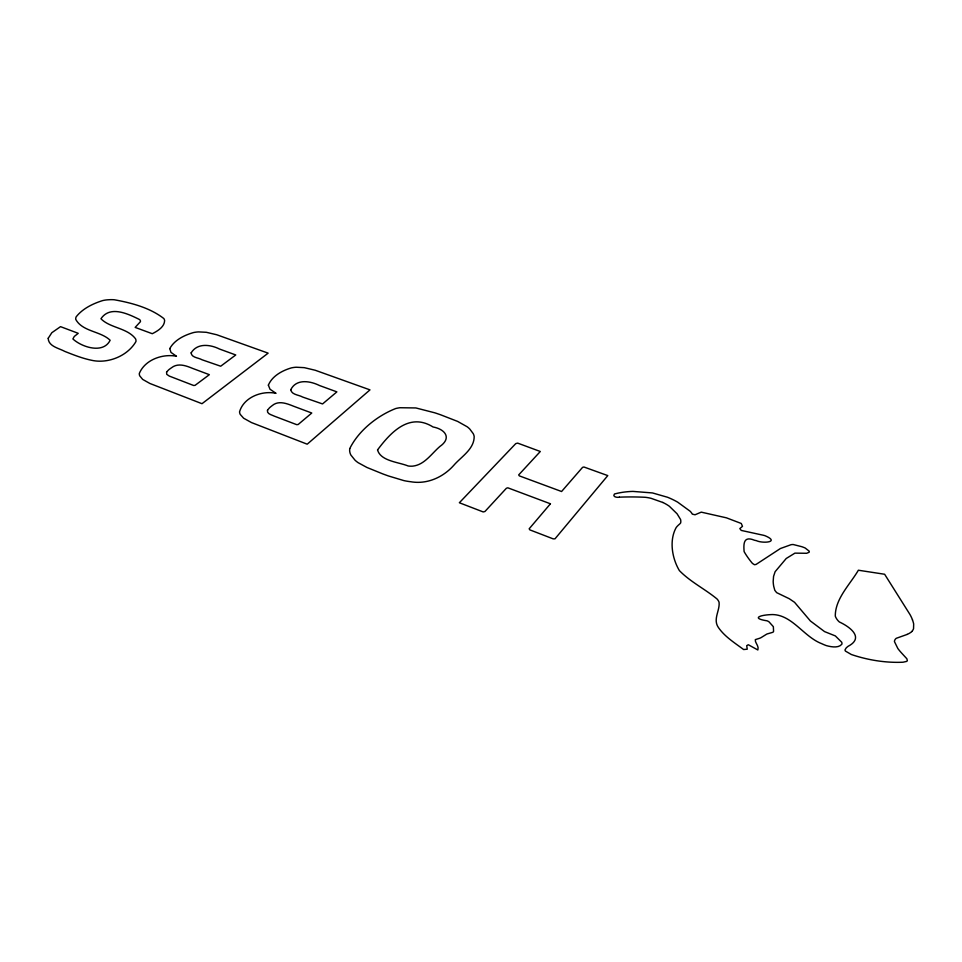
<?xml version="1.0" encoding="UTF-8"?>
<svg xmlns="http://www.w3.org/2000/svg" width="962" height="962" viewBox="0 0 962 962"><rect width="100%" height="100%" fill="white"/><g stroke="black" fill="none" stroke-linecap="round" stroke-linejoin="round"><path stroke-width="1.44" d="M911.711 631.541L912.144 631.084A18.242 11.015 16.9 0 0 913.551 628.619L913.672 623.977A53.151 32.455 16.1 0 0 912.457 619.889M907.19 634.415L896.271 638.311A11.316 6.902 17.6 0 0 894.9 639.898A9.848 6.012 17.6 0 0 894.456 641.618L897.859 648.532A62.362 37.181 18.3 0 0 901.731 653.174L906.853 658.754L907.346 660.533A3.992 2.465 18 0 1 906.673 661.399L903.005 662.217A90.969 54.654 15.9 0 1 851.37 654.521L845.478 651.106A4.87 3.054 16.6 0 1 844.985 649.939L846.175 647.943A53.499 33.49 18.1 0 1 848.099 646.308C864.682 637.662 849.855 626.815 839.405 621.993A12.891 7.912 15.8 0 1 838.082 620.718A19.168 11.724 15.9 0 1 835.293 616.101C835.16 598.701 849.963 584.559 858.369 570.225L884.631 574.254L909.944 614.465A65.572 40.224 15.8 0 1 912.505 619.901M619.36 497.186C617.46 497.763 611.892 496.897 614.465 493.987L617.953 493.145A60.594 36.989 9 0 1 632.9 491.402L652.489 492.941L667.58 497.27A59.536 36.328 8.9 0 1 677.669 502.152L690.223 511.303A22.547 13.54 9.5 0 1 692.315 514.141L695.057 514.766L701.25 512.145L726.442 517.833L741.269 523.472L742.484 526.334L739.826 528.583L741.233 530.423L761.615 534.872A21.873 13.131 12.3 0 1 764.874 535.654C780.651 542.219 762.806 543.722 756.336 540.632A14.033 8.333 11.9 0 1 754.364 540.199C743.301 535.606 743.518 544.083 744.119 551.635A117.28 67.929 14.1 0 0 752.428 563.395L754.424 564.706L756.036 564.453L780.41 548.52L791.017 544.708A10.305 6.133 13.1 0 1 793.169 544.516L801.875 546.717A45.082 27.309 13.4 0 1 805.11 547.967L809.162 551.13A3.68 2.177 13.4 0 1 809.078 552.296L806.673 553.282L794.925 553.138L786.231 558.489L775.119 571.705L773.568 576.382L773.183 581.349A74.796 45.07 15.1 0 0 773.737 586.399L774.819 590.343L776.647 592.64L789.297 598.737L794.552 602.308L810.413 620.995L824.554 631.601L835.341 635.918L841.714 642.243A7.287 4.569 16.1 0 1 841.87 644.203C838.539 648.352 831 646.909 826.274 645.586A32.119 19.937 15.7 0 1 821.813 643.71C803.727 636.868 792.363 614.826 772.45 614.562C760.172 614.838 750.697 618.265 767.099 620.827A8.273 5.255 13.9 0 1 768.999 621.825L773.352 626.683L773.58 631.349A4.149 2.646 14.2 0 1 772.811 632.299L768.41 633.585A10.738 6.878 14.5 0 0 766.69 634.138L761.038 637.65A59.56 37.819 12.3 0 1 759.764 638.227L755.314 639.634C754.749 642.772 759.331 645.983 757.852 649.975L748.304 644.732L746.716 645.682L747.246 649.194L743.638 649.542C734.752 642.905 724.879 636.82 718.446 627.573C712.626 619.336 720.045 610.63 719.071 602.284A14.646 9.331 11.9 0 0 717.015 598.953C704.93 588.972 690.391 581.914 679.388 570.598C672.089 558.417 668.987 540.416 676.202 527.513A38.227 23.184 10.9 0 1 679.581 524.122L680.615 523.003A18.206 10.991 9.3 0 0 680.531 519.408L677.068 513.78L669.36 506.265A33.935 20.539 8.8 0 0 662.806 502.465M662.806 502.465L651.021 498.304A28.8 17.376 8.8 0 0 645.514 497.318L643.939 497.222A210.534 138.805 11.1 0 0 619.348 497.162M911.76 631.565A25.77 15.56 16.7 0 1 907.166 634.391M268.374 385.149L269.997 389.225L276.022 393.326C261.977 390.307 243.747 397.234 239.562 411.808A18.675 10.486 -2.1 0 0 240.223 414.369L243.614 418.205L251.479 422.571L307.215 444.191L369.985 389.875L315.211 370.25L304.269 367.652L296.224 367.231A17.749 9.68 -0.9 0 0 291.318 367.905C282.251 370.562 272.102 376.07 268.374 385.149M377.549 449.903C380.603 461.147 398.557 462.073 408.128 465.969A12.326 7.287 1.8 0 0 412.842 466.125C424.591 464.79 431.529 453.619 439.899 446.464C452.008 438.071 445.178 429.208 433.056 426.984C409.415 412.181 390.62 432.395 377.549 449.903M290.777 389.706C291.57 394.877 298.881 394.817 302.681 397.065L322.559 403.944L336.88 391.871L319.528 385.534C310.233 380.928 296.32 378.523 290.777 389.706M349.711 448.665L349.639 450.529A28.992 17.015 0.9 0 0 350.877 455.038L355.086 460.257A37.771 22.126 1.1 0 0 358.165 462.698L366.931 467.46L382.479 473.785A211.88 115.031 3.7 0 0 388.636 476.022L403.799 480.579A41.619 24.579 2 0 0 410.642 481.721C426.875 484.583 442.905 477.465 453.679 465.44C461.159 456.722 474.158 449.338 474.182 436.604A27.381 15.849 2.8 0 0 473.244 433.67L469.793 429.052A33.634 19.493 2.6 0 0 467.195 426.791L457.659 421.428L440.716 414.826A244.685 155.207 -1.2 0 0 434.86 412.83L415.873 407.948L399.927 407.732A27.573 15.777 1.7 0 0 395.683 408.537C377.044 415.909 358.61 430.651 349.711 448.665M169.781 348.593L170.983 352.405L176.467 356.241C162.518 353.547 144.961 359.752 139.322 373.436A18.23 9.728 -4.1 0 0 139.718 375.817L142.665 379.401L149.904 383.477L201.996 403.703L268.145 353.15L216.739 334.752L206.337 332.299L198.545 331.902A17.328 9.019 -2.9 0 0 193.711 332.515C184.56 335.065 174.423 339.971 169.781 348.593M48.208 338.287C48.377 346.428 58.971 348.208 64.791 351.407C73.449 354.834 82.179 358.309 91.318 360.221C107.78 364.069 127.501 356.12 135.931 341.582A17.737 9.115 -4.6 0 0 135.522 338.78C127.224 327.777 110.041 328.138 100.95 318.759C110.017 305.17 128.078 313.84 139.514 319.528A7.275 3.668 -4.1 0 1 140.416 321.693L135.149 327.405L152.285 333.706C157.359 331.132 164.261 327.2 164.622 320.755A17.136 8.682 -3.8 0 0 163.829 318.542C149.916 307.72 131.409 302.838 114.201 299.747A22.811 11.34 -4.4 0 0 110.101 299.675L107.395 299.831A17.424 8.646 -4.4 0 0 102.669 300.577C92.869 303.655 82.636 308.598 76.19 316.799A16.402 8.177 -4.8 0 0 75.782 319.456C82.588 331.77 100.625 331.06 110.137 340.259C103.307 354.244 81.77 347.198 72.896 338.949L74.278 336.459L78.235 333.321L60.534 326.647L51.828 332.708L48.208 338.287M191.137 352.886C191.486 357.756 198.593 357.672 202.02 359.764L220.695 366.221L235.762 354.966L219.492 349.026C210.305 344.444 197.27 342.773 191.137 352.886M267.484 410.221C266.534 413.949 271.861 414.875 274.326 416.149L296.681 424.651L298.148 424.519L311.772 413.023L293.638 406.241C286.892 403.535 278.427 400.144 272.102 405.699A45.743 26.058 -0.9 0 0 269.444 407.864L267.484 410.221M166.594 371.993L166.715 374.314L169.3 376.082L193.602 385.473L195.033 385.365L209.355 374.675L192.376 368.314C185.822 365.584 177.766 362.758 171.501 367.773A44.589 24.194 -3.1 0 0 168.711 369.805L166.594 371.993M550.432 503.787L529.172 528.799L529.858 529.882L553.186 538.864L555.002 538.828L607.78 475.601L583.922 467.003L582.563 467.364L561.58 491.51L519.348 475.877L518.686 474.915L540.307 451.491L517.676 443.121L515.752 443.614L459.355 502.753L483.213 511.94L484.944 511.495L506.373 488.275L507.816 487.806L550.432 503.787"/></g></svg>
